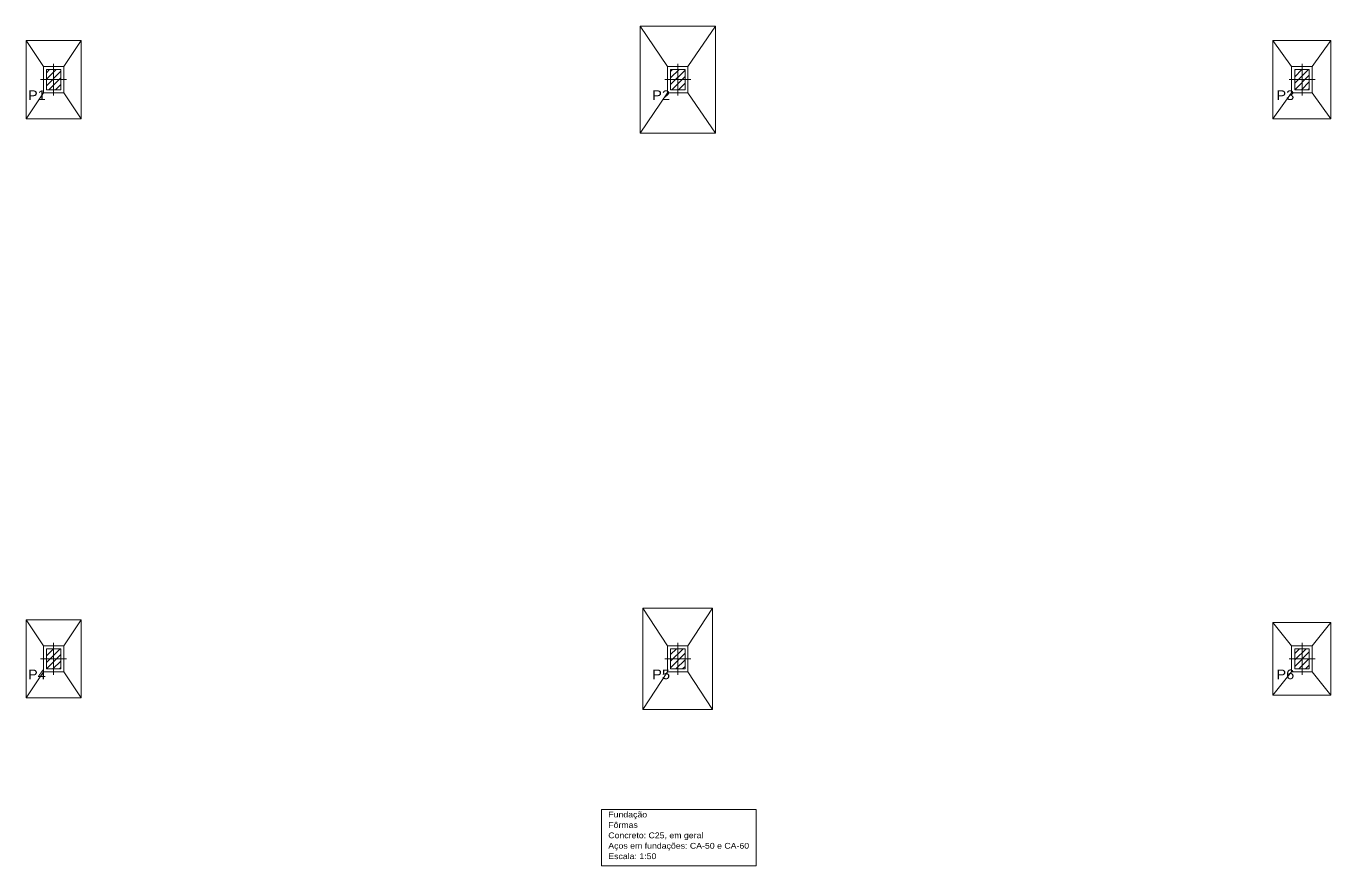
# Model space of a CAD drawing. Header units: inches. Extents: x -37 to 842, y -205 to 94.
# Drawn here: x 343.04 to 365.55, y 75.43 to 89.93 of the extents above; entities that cross this region are included whole.
import ezdxf
from ezdxf.enums import TextEntityAlignment as Align

# ---------------------------------------------------------------- set-up
doc = ezdxf.new("R2010")
doc.units = ezdxf.units.IN
doc.header["$MEASUREMENT"] = 0
for name, color, linetype, lineweight in [('PILAR_BETAO', 2, 'Continuous', 0), ('PILAR_EIXOS', 1, 'Continuous', 0), ('PILAR_HACH', 4, 'Continuous', 0), ('PILAR_REF', 92, 'Continuous', 0), ('SAP_CONTORNO', 41, 'Continuous', 9), ('TABELAS', 1, 'Continuous', 9)]:
    doc.layers.add(name, color=color, linetype=linetype, lineweight=lineweight)
doc.styles.add('CYPETXT', font='arial.ttf', dxfattribs={"height": 0.2})

# ---------------------------------------------------------------- blocks, each defined once
blk = doc.blocks.new('Eixos do pilar')
at = {"layer": 'PILAR_EIXOS'}
for p, q in [((0, -0.5), (0, 0.5)), ((-0.5, 0), (0.5, 0))]:
    blk.add_line(p, q, dxfattribs=at)
blk = doc.blocks.new('256140406-RAYADO P4')
at = {"layer": 'PILAR_HACH'}
for p, q in [((-0.0025, 0.00103), (-0.00003, 0.0035)), ((-0.0025, 0.00329), (-0.00229, 0.0035)), ((-0.0025, -0.00124), (0.00224, 0.0035)), ((-0.0025, -0.0035), (0.0025, 0.0015)), ((-0.00024, -0.0035), (0.0025, -0.00076)), ((0.00203, -0.0035), (0.0025, -0.00303))]:
    blk.add_line(p, q, dxfattribs=at)
blk = doc.blocks.new('256140406-RAYADO P5')
at = {"layer": 'PILAR_HACH'}
for p, q in [((-0.0025, 0.00147), (-0.00047, 0.0035)), ((-0.0025, -0.0008), (0.0018, 0.0035)), ((-0.0025, -0.00306), (0.0025, 0.00194)), ((-0.00068, -0.0035), (0.0025, -0.00032)), ((0.00159, -0.0035), (0.0025, -0.00259))]:
    blk.add_line(p, q, dxfattribs=at)
blk = doc.blocks.new('256140406-RAYADO P6')
at = {"layer": 'PILAR_HACH'}
for p, q in [((-0.0025, -0.00036), (0.00136, 0.0035)), ((-0.0025, 0.0019), (-0.0009, 0.0035)), ((-0.0025, -0.00262), (0.0025, 0.00238)), ((-0.00112, -0.0035), (0.0025, 0.00012)), ((0.00115, -0.0035), (0.0025, -0.00215))]:
    blk.add_line(p, q, dxfattribs=at)
blk = doc.blocks.new('256140406-RAYADO P3')
at = {"layer": 'PILAR_HACH'}
for p, q in [((-0.0025, 0.00103), (-0.00003, 0.0035)), ((-0.0025, 0.00329), (-0.00229, 0.0035)), ((-0.0025, -0.00124), (0.00224, 0.0035)), ((-0.0025, -0.0035), (0.0025, 0.0015)), ((-0.00024, -0.0035), (0.0025, -0.00076)), ((0.00203, -0.0035), (0.0025, -0.00303))]:
    blk.add_line(p, q, dxfattribs=at)
blk = doc.blocks.new('256140406-RAYADO P2')
at = {"layer": 'PILAR_HACH'}
for p, q in [((-0.0025, 0.00285), (-0.00185, 0.0035)), ((-0.0025, 0.00059), (0.00041, 0.0035)), ((-0.0025, -0.00168), (0.0025, 0.00332)), ((-0.00206, -0.0035), (0.0025, 0.00106)), ((0.0002, -0.0035), (0.0025, -0.0012)), ((0.00246, -0.0035), (0.0025, -0.00346))]:
    blk.add_line(p, q, dxfattribs=at)
blk = doc.blocks.new('256140406-RAYADO P1')
at = {"layer": 'PILAR_HACH'}
for p, q in [((-0.0025, 0.00015), (0.00085, 0.0035)), ((-0.0025, 0.00241), (-0.00141, 0.0035)), ((-0.0025, -0.00212), (0.0025, 0.00288)), ((-0.00162, -0.0035), (0.0025, 0.00062)), ((0.00064, -0.0035), (0.0025, -0.00164))]:
    blk.add_line(p, q, dxfattribs=at)

msp = doc.modelspace()

# ---------------------------------------------------------------- linework, layer by layer
at = {"layer": 'PILAR_BETAO'}
for points in [[(343.3876, 88.8295), (343.6376, 88.8295), (343.6376, 89.1795), (343.3876, 89.1795), (343.3876, 88.8295)], [(354.1576, 88.8295), (354.4076, 88.8295), (354.4076, 89.1795), (354.1576, 89.1795), (354.1576, 88.8295)], [(364.9276, 88.8295), (365.1776, 88.8295), (365.1776, 89.1795), (364.9276, 89.1795), (364.9276, 88.8295)], [(343.3876, 78.8295), (343.6376, 78.8295), (343.6376, 79.1795), (343.3876, 79.1795), (343.3876, 78.8295)], [(354.1576, 78.8295), (354.4076, 78.8295), (354.4076, 79.1795), (354.1576, 79.1795), (354.1576, 78.8295)], [(364.9276, 78.8295), (365.1776, 78.8295), (365.1776, 79.1795), (364.9276, 79.1795), (364.9276, 78.8295)]]:
    msp.add_lwpolyline(points, close=True, dxfattribs=at)
at = {"layer": 'SAP_CONTORNO'}
for p, q in [((353.6305, 89.9295), (354.1033, 89.2295)), ((354.9305, 89.9295), (354.4576, 89.2295)), ((343.0376, 89.6795), (343.3376, 89.2295)), ((343.9876, 89.6795), (343.6876, 89.2295)), ((364.5502, 89.6795), (364.8729, 89.2295)), ((365.5502, 89.6795), (365.2276, 89.2295)), ((343.0376, 88.3295), (343.3376, 88.7795)), ((343.9876, 88.3295), (343.6876, 88.7795)), ((353.6305, 88.0795), (354.1033, 88.7795)), ((354.9305, 88.0795), (354.4576, 88.7795)), ((364.5502, 88.3295), (364.8729, 88.7795)), ((365.5502, 88.3295), (365.2276, 88.7795)), ((353.6806, 79.8795), (354.1036, 79.2295)), ((354.8806, 79.8795), (354.4576, 79.2295)), ((343.0376, 79.6795), (343.3376, 79.2295)), ((343.9876, 79.6795), (343.6876, 79.2295)), ((364.5502, 79.6295), (364.8729, 79.2295)), ((365.5502, 79.6295), (365.2276, 79.2295)), ((343.0376, 78.3295), (343.3376, 78.7795)), ((343.9876, 78.3295), (343.6876, 78.7795)), ((353.6806, 78.1295), (354.1036, 78.7795)), ((354.8806, 78.1295), (354.4576, 78.7795)), ((364.5502, 78.3795), (364.8729, 78.7795)), ((365.5502, 78.3795), (365.2276, 78.7795))]:
    msp.add_line(p, q, dxfattribs=at)
for points in [[(353.6305, 88.0795), (354.9305, 88.0795), (354.9305, 89.9295), (353.6305, 89.9295), (353.6305, 88.0795)], [(343.0376, 88.3295), (343.9876, 88.3295), (343.9876, 89.6795), (343.0376, 89.6795), (343.0376, 88.3295)], [(364.5502, 88.3295), (365.5502, 88.3295), (365.5502, 89.6795), (364.5502, 89.6795), (364.5502, 88.3295)], [(343.3376, 88.7795), (343.6876, 88.7795), (343.6876, 89.2295), (343.3376, 89.2295), (343.3376, 88.7795)], [(354.1033, 88.7795), (354.4576, 88.7795), (354.4576, 89.2295), (354.1033, 89.2295), (354.1033, 88.7795)], [(364.8729, 88.7795), (365.2276, 88.7795), (365.2276, 89.2295), (364.8729, 89.2295), (364.8729, 88.7795)], [(353.6806, 78.1295), (354.8806, 78.1295), (354.8806, 79.8795), (353.6806, 79.8795), (353.6806, 78.1295)], [(343.0376, 78.3295), (343.9876, 78.3295), (343.9876, 79.6795), (343.0376, 79.6795), (343.0376, 78.3295)], [(364.5502, 78.3795), (365.5502, 78.3795), (365.5502, 79.6295), (364.5502, 79.6295), (364.5502, 78.3795)], [(343.3376, 78.7795), (343.6876, 78.7795), (343.6876, 79.2295), (343.3376, 79.2295), (343.3376, 78.7795)], [(354.1036, 78.7795), (354.4576, 78.7795), (354.4576, 79.2295), (354.1036, 79.2295), (354.1036, 78.7795)], [(364.8729, 78.7795), (365.2276, 78.7795), (365.2276, 79.2295), (364.8729, 79.2295), (364.8729, 78.7795)]]:
    msp.add_lwpolyline(points, close=True, dxfattribs=at)
at = {"layer": 'TABELAS'}
msp.add_lwpolyline([(352.9626, 75.4292), (355.6326, 75.4292), (355.6326, 76.4042), (352.9626, 76.4042), (352.9626, 75.4292)], close=True, dxfattribs=at)

# ---------------------------------------------------------------- block references
at = {"layer": 'PILAR_EIXOS', "xscale": 0.450000000000005, "yscale": 0.550000000000006}
for p in [(343.5126, 89.0045), (354.2826, 89.0045), (365.0526, 89.0045), (343.5126, 79.0045), (354.2826, 79.0045), (365.0526, 79.0045)]:
    msp.add_blockref('Eixos do pilar', p, dxfattribs=at)
at = {"layer": 'PILAR_HACH', "xscale": 50.00000000000055, "yscale": 50.00000000000055, "zscale": 50.00000000000055}
for name, p in [('256140406-RAYADO P1', (343.5126, 89.0045)), ('256140406-RAYADO P2', (354.2826, 89.0045)), ('256140406-RAYADO P3', (365.0526, 89.0045)), ('256140406-RAYADO P4', (343.5126, 79.0045)), ('256140406-RAYADO P5', (354.2826, 79.0045)), ('256140406-RAYADO P6', (365.0526, 79.0045))]:
    msp.add_blockref(name, p, dxfattribs=at)

# ---------------------------------------------------------------- texts
at = {"layer": 'PILAR_REF', "style": 'CYPETXT', "width": 1.079749}
for s, p, p2 in [('P1', (343.0701, 88.6528), (343.3776, 88.6528)), ('P2', (353.8401, 88.6528), (354.1476, 88.6528)), ('P3', (364.6101, 88.6528), (364.9176, 88.6528)), ('P4', (343.0701, 78.6528), (343.3776, 78.6528)), ('P5', (353.8401, 78.6528), (354.1476, 78.6528)), ('P6', (364.6101, 78.6528), (364.9176, 78.6528))]:
    msp.add_text(s, height=0.16667, dxfattribs=at).set_placement(p, p2, align=Align.FIT)
at = {"layer": 'TABELAS', "style": 'CYPETXT'}
for s, width, p, p2 in [('Fundação', 1.079101, (353.0826, 76.2667), (353.7531, 76.2667)), ('Fôrmas', 1.077165, (353.0826, 76.0867), (353.5926, 76.0867)), ('Concreto: C25, em geral', 1.077274, (353.0826, 75.9067), (354.7221, 75.9067)), ('Aços em fundações: CA-50 e CA-60', 1.079117, (353.0826, 75.7267), (355.5126, 75.7267)), ('Escala: 1:50', 1.078917, (353.0826, 75.5467), (353.9121, 75.5467))]:
    msp.add_text(s, height=0.1, dxfattribs=dict(at, width=width)).set_placement(p, p2, align=Align.FIT)

doc.saveas('drawing.dxf')
